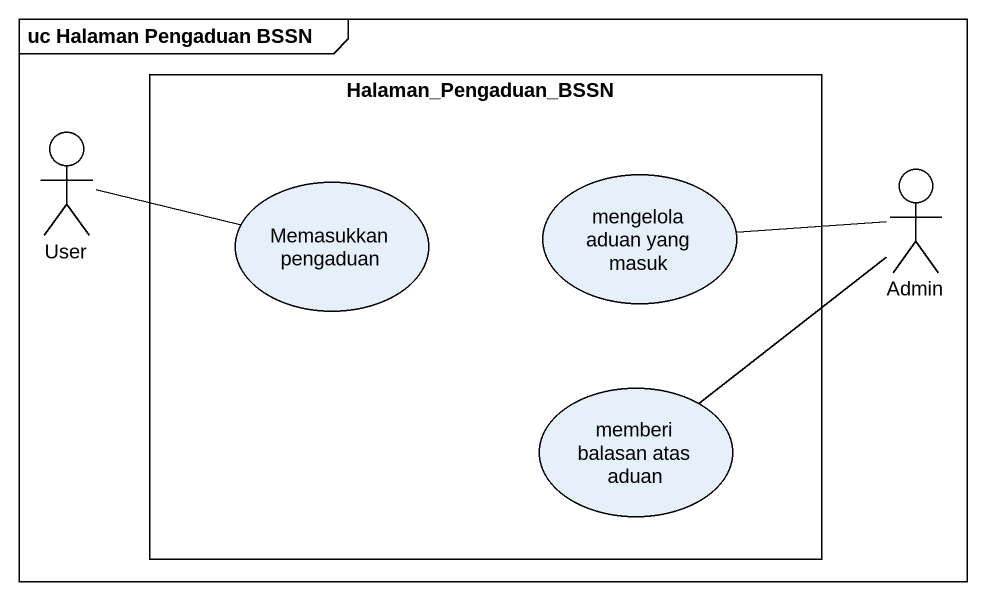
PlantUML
@startuml
mainframe uc Halaman Pengaduan BSSN
rectangle Halaman_Pengaduan_BSSN {
  usecase "Memasukkan pengaduan" as Memasukkan_pengaduan
  usecase "mengelola aduan yang masuk" as mengelola_aduan_yang_masuk
  usecase "memberi balasan atas aduan" as memberi_balasan_atas_aduan
}
actor User
actor Admin
User -right- Memasukkan_pengaduan
Admin -left- mengelola_aduan_yang_masuk
Admin -- memberi_balasan_atas_aduan
@enduml
